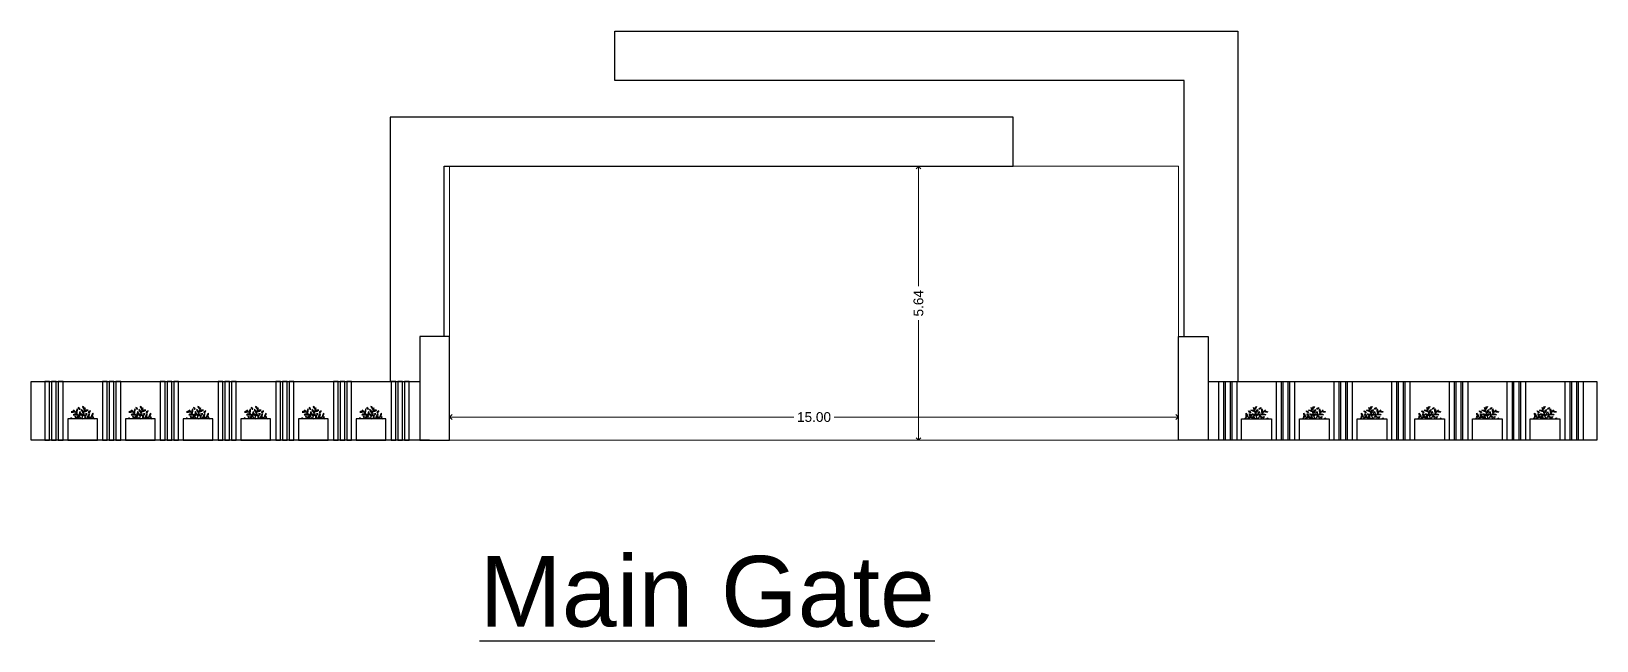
# Model space of a CAD drawing. Header units: metres. Extents: x 0 to 2611, y 0 to 3637.
# Drawn here: x 1421.99 to 1454.2, y 3399.05 to 3411.59 of the extents above; entities that cross this region are included whole.
import ezdxf

# ---------------------------------------------------------------- set-up
doc = ezdxf.new("R2010")
doc.units = ezdxf.units.M
doc.header["$LTSCALE"] = 0.1
doc.linetypes.add('CONTINULUS', pattern=[0])
doc.layers.add('BLK_2_FLR_0_BATH', color=3, linetype='Continuous', plot=False)
doc.layers.add('MAIN_GATE', color=7, linetype='Continuous', lineweight=9)
doc.layers.add('PLAN', color=7, linetype='Continuous', lineweight=40)
doc.layers.add('text', color=65, linetype='Continuous')
doc.layers.add('TREE', color=3, linetype='Continuous')
doc.styles.add('Arial', font='arial.ttf', dxfattribs={"height": 0.2})
doc.styles.get("Standard").update_dxf_attribs({"font": 'arial.ttf'})
doc.styles.add('style2', font='arial.ttf', dxfattribs={"height": 0.3})
doc.dimstyles.new('INT DIM', dxfattribs={"dimtxt": 0.3, "dimasz": 0.1, "dimexe": 0.18, "dimexo": 0.0625, "dimgap": 0.09, "dimtad": 0, "dimzin": 0, "dimdsep": 46, "dimtxsty": 'style2', "dimblk": 'OPEN90', "dimcen": 0.09, "dimse1": 1, "dimse2": 1, "dimclrd": 250, "dimclrt": 256, "dimadec": 0, "dimazin": 0, "dimtfac": 1, "dimtofl": 0, "dimtmove": 0, "dimatfit": 3, "dimfxl": 1, "dimtolj": 1, "dimtzin": 0, "dimlwd": -1, "dimarcsym": 0})

# ---------------------------------------------------------------- blocks, each defined once
blk = doc.blocks.new('_Open90')
at = {"layer": 'PLAN', "color": 0, "lineweight": -2}
for p, q in [((0, 0), (-1, 0)), ((-0.5, 0.5), (0, 0)), ((0, 0), (-0.5, -0.5))]:
    blk.add_line(p, q, dxfattribs=at)
blk = doc.blocks.new('*D13')
at = {"layer": 'Defpoints', "color": 0, "linetype": 'CONTINULUS', "ltscale": 0.05, "transparency": 16777216}
for p in [(1430.597, 3404.014), (1445.594, 3404.014), (1445.594, 3403.649)]:
    blk.add_point(p, dxfattribs=at)
at = {"layer": 'MAIN_GATE', "color": 250, "ltscale": 0.05, "transparency": 16777216}
for p, q in [((1430.697, 3403.649), (1437.678, 3403.649)), ((1445.494, 3403.649), (1438.513, 3403.649))]:
    blk.add_line(p, q, dxfattribs=at)
at = {"layer": 'MAIN_GATE', "color": 250, "linetype": 'CONTINULUS', "ltscale": 0.05, "transparency": 16777216, "xscale": 0.1, "yscale": 0.1, "zscale": 0.1, "rotation": 180}
blk.add_blockref('_Open90', (1430.597, 3403.649), dxfattribs=at)
at = {"layer": 'MAIN_GATE', "color": 250, "linetype": 'CONTINULUS', "ltscale": 0.05, "transparency": 16777216, "xscale": 0.1, "yscale": 0.1, "zscale": 0.1}
blk.add_blockref('_Open90', (1445.594, 3403.649), dxfattribs=at)
at = {"layer": 'MAIN_GATE', "linetype": 'CONTINULUS', "ltscale": 0.05, "transparency": 16777216, "insert": (1438.096, 3403.649), "char_height": 0.2, "attachment_point": 5, "style": 'Arial', "bg_fill": 3, "box_fill_scale": 1.1, "bg_fill_color": 256, "bg_fill_true_color": 13158600, "bg_fill_transparency": 0}
blk.add_mtext('\\A1;15.00', dxfattribs=at)
blk = doc.blocks.new('KTJGKTH')
at = {"layer": 'BLK_2_FLR_0_BATH', "color": 9, "ltscale": 0.5, "true_color": 0xc7c8ca}
blk.add_lwpolyline([(63074.568, 32688.73), (63075.179, 32688.73), (63075.179, 32689.175), (63074.568, 32689.175)], close=True, dxfattribs=at)
at = {"layer": 'TREE'}
for points in [[(63074.854, 32689.175, 0), (63074.691, 32689.356, 0)], [(63074.858, 32689.175, 0), (63074.934, 32689.408, 0)], [(63074.875, 32689.175, 0), (63075.101, 32689.223, 0)]]:
    blk.add_polyline3d(points, dxfattribs=at)
for centre, radius, start, end in [((63074.56, 32689.031), 0.18, 52.9336, 65.0866), ((63074.732, 32689.236), 0.105, 203.3521, 215.7656), ((63074.687, 32689.261), 0.0698, 59.75, 132.0497), ((63074.668, 32689.476), 0.166, 260.3878, 289.0632), ((63074.734, 32689.205), 0.0697, 47.2702, 135.7188), ((63074.727, 32689.649), 0.398, 263.8113, 277.5003), ((63074.711, 32689.151), 0.0677, 20.2825, 88.6145), ((63074.833, 32689.276), 0.133, 205.1527, 229.3085), ((63074.851, 32689.312), 0.105, 143.3521, 190.9965), ((63074.587, 32689.359), 0.18, 338.197, 5.0866), ((63074.794, 32689.183), 0.0411, 60.9077, 140.1073), ((63074.783, 32689.241), 0.0377, 236.5427, 324.4723), ((63074.777, 32689.368), 0.0411, 0.9077, 80.1073), ((63074.822, 32689.406), 0.0377, 176.5427, 264.4723), ((63074.767, 32689.288), 0.0677, 302.4729, 28.6145), ((63074.935, 32689.245), 0.133, 145.1527, 185.9348), ((63075.206, 32689.523), 0.398, 203.8113, 217.5003), ((63074.824, 32689.295), 0.0697, 347.2702, 75.7188), ((63074.881, 32689.27), 0.0377, 176.5427, 264.4723), ((63074.836, 32689.232), 0.0411, 0.9077, 80.1073), ((63075.026, 32689.484), 0.166, 200.3878, 229.0632), ((63074.849, 32689.36), 0.0698, 359.75, 72.0497), ((63074.96, 32689.14), 0.133, 85.1527, 125.9348), ((63074.913, 32689.308), 0.0677, 242.4729, 328.6145), ((63074.976, 32689.247), 0.105, 83.3521, 130.9965), ((63074.885, 32689.499), 0.18, 278.197, 305.0866), ((63074.955, 32689.2), 0.0377, 116.5427, 204.4723), ((63074.899, 32689.22), 0.0411, 300.9077, 20.1073), ((63074.948, 32689.261), 0.0697, 287.2702, 15.7188), ((63075.336, 32689.045), 0.398, 143.8113, 157.5003), ((63074.997, 32689.338), 0.0385, 262.8639, 358.5782), ((63075.036, 32689.291), 0.0454, 91.7015, 169.7406), ((63075.155, 32689.311), 0.18, 218.197, 229.1153), ((63074.983, 32689.106), 0.105, 41.055, 70.9965), ((63075.216, 32689.183), 0.166, 140.3878, 169.0632), ((63075.02, 32689.274), 0.0698, 299.75, 12.0497), ((63075.137, 32689.236), 0.0673, 196.0238, 246.0109), ((63075.052, 32689.162), 0.059, 12.2233, 69.8114)]:
    blk.add_arc(centre, radius, start, end, dxfattribs=at)
blk = doc.blocks.new('*D25')
at = {"layer": 'Defpoints', "color": 0, "linetype": 'CONTINULUS', "ltscale": 0.05, "transparency": 16777216}
for p in [(1439.701, 3408.811), (1439.701, 3403.171), (1440.245, 3403.171)]:
    blk.add_point(p, dxfattribs=at)
at = {"layer": 'MAIN_GATE', "color": 250, "ltscale": 0.05, "transparency": 16777216}
for p, q in [((1440.245, 3408.711), (1440.245, 3406.34)), ((1440.245, 3403.271), (1440.245, 3405.642))]:
    blk.add_line(p, q, dxfattribs=at)
at = {"layer": 'MAIN_GATE', "color": 250, "linetype": 'CONTINULUS', "ltscale": 0.05, "transparency": 16777216, "xscale": 0.1, "yscale": 0.1, "zscale": 0.1}
for p, rotation in [((1440.245, 3408.811), 90), ((1440.245, 3403.171), 270)]:
    blk.add_blockref('_Open90', p, dxfattribs=dict(at, rotation=rotation))
at = {"layer": 'MAIN_GATE', "linetype": 'CONTINULUS', "ltscale": 0.05, "transparency": 16777216, "insert": (1440.245, 3405.991), "char_height": 0.2, "attachment_point": 5, "rotation": 90, "style": 'Arial', "bg_fill": 3, "box_fill_scale": 1.1, "bg_fill_color": 256, "bg_fill_true_color": 13158600, "bg_fill_transparency": 0}
blk.add_mtext('\\A1;5.64', dxfattribs=at)

msp = doc.modelspace()

# ---------------------------------------------------------------- linework, layer by layer
at = {"color": 11, "ltscale": 0.5, "true_color": 0xf27172}
for points in [[(1445.71, 3405.305), (1445.71, 3410.577), (1433.998, 3410.577), (1433.998, 3411.588), (1446.815, 3411.588), (1446.815, 3404.383)], [(1430.482, 3405.305), (1430.482, 3408.811), (1442.194, 3408.811), (1442.194, 3409.821), (1429.377, 3409.821), (1429.377, 3404.383)]]:
    msp.add_lwpolyline(points, dxfattribs=at)
at = {"color": 7, "linetype": 'Continuous'}
for points in [[(1430.182, 3403.171), (1421.99, 3403.171), (1421.99, 3404.383), (1429.986, 3404.383)], [(1446.205, 3404.383), (1454.202, 3404.383), (1454.202, 3403.171), (1446.205, 3403.171)]]:
    msp.add_lwpolyline(points, dxfattribs=at)
at = {"color": 9, "linetype": 'Continuous', "true_color": 0xc7c8ca}
for points in [[(1422.366, 3404.383), (1422.269, 3404.383), (1422.269, 3403.171), (1422.366, 3403.171)], [(1422.504, 3404.383), (1422.407, 3404.383), (1422.407, 3403.171), (1422.504, 3403.171)], [(1422.642, 3404.383), (1422.545, 3404.383), (1422.545, 3403.171), (1422.642, 3403.171)], [(1423.553, 3404.383), (1423.457, 3404.383), (1423.457, 3403.171), (1423.553, 3403.171)], [(1423.691, 3404.383), (1423.595, 3404.383), (1423.595, 3403.171), (1423.691, 3403.171)], [(1423.829, 3404.383), (1423.732, 3404.383), (1423.732, 3403.171), (1423.829, 3403.171)], [(1424.741, 3404.383), (1424.644, 3404.383), (1424.644, 3403.171), (1424.741, 3403.171)], [(1424.879, 3404.383), (1424.782, 3404.383), (1424.782, 3403.171), (1424.879, 3403.171)], [(1425.017, 3404.383), (1424.92, 3404.383), (1424.92, 3403.171), (1425.017, 3403.171)], [(1425.929, 3404.383), (1425.832, 3404.383), (1425.832, 3403.171), (1425.929, 3403.171)], [(1426.066, 3404.383), (1425.97, 3404.383), (1425.97, 3403.171), (1426.066, 3403.171)], [(1426.204, 3404.383), (1426.107, 3404.383), (1426.107, 3403.171), (1426.204, 3403.171)], [(1427.116, 3404.383), (1427.019, 3404.383), (1427.019, 3403.171), (1427.116, 3403.171)], [(1427.254, 3404.383), (1427.157, 3404.383), (1427.157, 3403.171), (1427.254, 3403.171)], [(1427.392, 3404.383), (1427.295, 3404.383), (1427.295, 3403.171), (1427.392, 3403.171)], [(1428.304, 3404.383), (1428.207, 3404.383), (1428.207, 3403.171), (1428.304, 3403.171)], [(1428.441, 3404.383), (1428.345, 3404.383), (1428.345, 3403.171), (1428.441, 3403.171)], [(1428.579, 3404.383), (1428.483, 3404.383), (1428.483, 3403.171), (1428.579, 3403.171)], [(1429.491, 3404.383), (1429.394, 3404.383), (1429.394, 3403.171), (1429.491, 3403.171)], [(1429.629, 3404.383), (1429.532, 3404.383), (1429.532, 3403.171), (1429.629, 3403.171)], [(1429.767, 3404.383), (1429.67, 3404.383), (1429.67, 3403.171), (1429.767, 3403.171)], [(1446.424, 3404.383), (1446.521, 3404.383), (1446.521, 3403.171), (1446.424, 3403.171)], [(1446.562, 3404.383), (1446.659, 3404.383), (1446.659, 3403.171), (1446.562, 3403.171)], [(1446.7, 3404.383), (1446.797, 3404.383), (1446.797, 3403.171), (1446.7, 3403.171)], [(1447.612, 3404.383), (1447.709, 3404.383), (1447.709, 3403.171), (1447.612, 3403.171)], [(1447.75, 3404.383), (1447.846, 3404.383), (1447.846, 3403.171), (1447.75, 3403.171)], [(1447.888, 3404.383), (1447.984, 3404.383), (1447.984, 3403.171), (1447.888, 3403.171)], [(1448.8, 3404.383), (1448.896, 3404.383), (1448.896, 3403.171), (1448.8, 3403.171)], [(1448.937, 3404.383), (1449.034, 3404.383), (1449.034, 3403.171), (1448.937, 3403.171)], [(1449.075, 3404.383), (1449.172, 3404.383), (1449.172, 3403.171), (1449.075, 3403.171)], [(1449.987, 3404.383), (1450.084, 3404.383), (1450.084, 3403.171), (1449.987, 3403.171)], [(1450.125, 3404.383), (1450.222, 3404.383), (1450.222, 3403.171), (1450.125, 3403.171)], [(1450.263, 3404.383), (1450.359, 3404.383), (1450.359, 3403.171), (1450.263, 3403.171)], [(1451.175, 3404.383), (1451.271, 3404.383), (1451.271, 3403.171), (1451.175, 3403.171)], [(1451.312, 3404.383), (1451.409, 3404.383), (1451.409, 3403.171), (1451.312, 3403.171)], [(1451.45, 3404.383), (1451.547, 3404.383), (1451.547, 3403.171), (1451.45, 3403.171)], [(1452.362, 3404.383), (1452.459, 3404.383), (1452.459, 3403.171), (1452.362, 3403.171)], [(1452.5, 3404.383), (1452.597, 3404.383), (1452.597, 3403.171), (1452.5, 3403.171)], [(1452.638, 3404.383), (1452.734, 3404.383), (1452.734, 3403.171), (1452.638, 3403.171)], [(1453.55, 3404.383), (1453.646, 3404.383), (1453.646, 3403.171), (1453.55, 3403.171)], [(1453.687, 3404.383), (1453.784, 3404.383), (1453.784, 3403.171), (1453.687, 3403.171)], [(1453.825, 3404.383), (1453.922, 3404.383), (1453.922, 3403.171), (1453.825, 3403.171)]]:
    msp.add_lwpolyline(points, close=True, dxfattribs=at)

# ---------------------------------------------------------------- block references
at = {"color": 1}
for p in [(-61651.83, -29285.559), (-61650.642, -29285.559), (-61649.455, -29285.559), (-61648.267, -29285.559), (-61647.08, -29285.559), (-61645.892, -29285.559)]:
    msp.add_blockref('KTJGKTH', p, dxfattribs=at)
at = {"color": 1, "xscale": -1}
for p in [(64522.075, -29285.559), (64523.263, -29285.559), (64524.45, -29285.559), (64525.638, -29285.559), (64526.825, -29285.559), (64528.013, -29285.559)]:
    msp.add_blockref('KTJGKTH', p, dxfattribs=at)

# ---------------------------------------------------------------- texts
at = {"layer": 'text'}
msp.add_text('%%UMain Gate', height=1.45399, dxfattribs=at).set_placement((1431.213, 3399.338))

# ---------------------------------------------------------------- dimensions: what is measured, and where the dimension line sits
at = {"layer": 'MAIN_GATE', "color": 2, "linetype": 'CONTINULUS', "ltscale": 0.05}
dim = msp.add_linear_dim(base=(1445.594, 3403.649), p1=(1430.597, 3404.014), p2=(1445.594, 3404.014), dimstyle='INT DIM', override={"dimtxt": 0.2, "dimtxsty": 'Arial', "dimfxl": 0.125, "dimtfill": 1, "dimtfillclr": 7, "dimarcsym": 1}, dxfattribs=at)
dim.commit()
dim.dimension.update_dxf_attribs({"geometry": '*D13', "text_midpoint": (1438.096, 3403.649)})

# ---------------------------------------------------------------- next in the draw order: linework, layer by layer
at = {"color": 1, "ltscale": 0.5}
for points in [[(1429.986, 3403.171), (1430.597, 3403.171), (1430.597, 3405.305), (1429.986, 3405.305)], [(1446.205, 3403.171), (1445.594, 3403.171), (1445.594, 3405.305), (1446.205, 3405.305)]]:
    msp.add_lwpolyline(points, close=True, dxfattribs=at)
at = {"layer": 'MAIN_GATE', "color": 7, "ltscale": 0.05}
msp.add_lwpolyline([(1445.594, 3403.171), (1430.597, 3403.171), (1430.597, 3408.811), (1445.594, 3408.811)], close=True, dxfattribs=at)

# ---------------------------------------------------------------- next in the draw order: dimensions: what is measured, and where the dimension line sits
at = {"layer": 'MAIN_GATE', "color": 1, "linetype": 'CONTINULUS', "ltscale": 0.05}
dim = msp.add_linear_dim(base=(1440.245, 3403.171), p1=(1439.701, 3408.811), p2=(1439.701, 3403.171), angle=90, dimstyle='INT DIM', override={"dimtxt": 0.2, "dimtxsty": 'Arial', "dimfxl": 0.125, "dimtfill": 1, "dimtfillclr": 7, "dimarcsym": 1}, dxfattribs=at)
dim.commit()
dim.dimension.update_dxf_attribs({"geometry": '*D25', "text_midpoint": (1440.245, 3405.991)})

doc.saveas('drawing.dxf')
